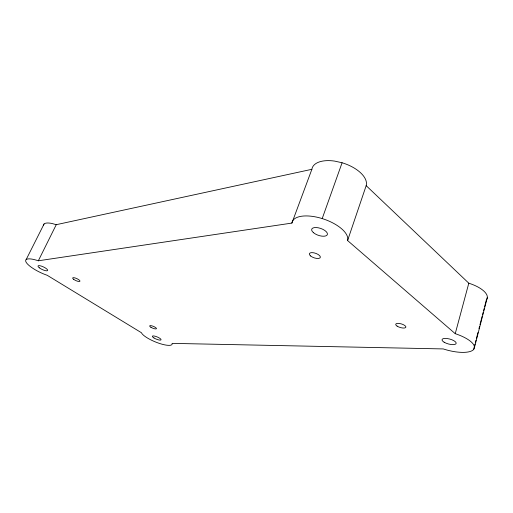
<?xml version="1.0" encoding="UTF-8"?>
<svg xmlns="http://www.w3.org/2000/svg" width="513" height="513" viewBox="0 0 513 513"><rect width="100%" height="100%" fill="white"/><g stroke="black" fill="none" stroke-linecap="round" stroke-linejoin="round"><path stroke-width="0.77" d="M473.582 349.552L474.98 344.12M475.378 342.569L475.981 340.241M476.378 338.689L477.975 332.482M478.975 328.602L479.578 326.274M479.976 324.723L482.175 316.188M482.573 314.636L483.169 312.308M483.573 310.756L484.169 308.428M484.573 306.877L486.369 299.893M474.493 347.339L487.35 297.367M455.236 333.681L347.583 240.539A29.235 12.902 18.9 0 0 322.369 218.634A29.235 12.902 18.9 0 0 291.897 223.084L38.328 260.79A18.827 5.066 25.1 0 0 26.234 262.412A18.827 5.066 25.1 0 0 47.222 275.301L141.428 332.719A16.615 4.207 22.4 0 0 158.498 343.107A16.615 4.207 22.4 0 0 172.111 343.37L443.27 348.93A25.913 9.022 15.2 0 0 473.768 349.327A25.913 9.022 15.2 0 0 455.236 333.681L468.805 283.202L366.173 185.661A28.395 14.479 18.3 0 0 342.088 162.762L334.72 161.114A28.395 14.479 18.3 0 0 311.878 169.309L56.25 224.688L52.095 223.514A18.474 5.81 25.7 0 0 45.772 223.181A18.468 5.938 27.4 0 0 43.458 225.451M347.583 240.539L366.173 185.661M322.202 218.583L342.088 162.768M291.897 223.084L311.878 169.309M38.328 260.79L56.25 224.688M26.144 259.616L44.06 224.008M468.805 283.202A25.278 10.215 14 0 1 486.773 299.31M397.1 326.121A5.303 1.892 16.5 0 0 405.712 327.518A5.303 1.892 16.5 0 0 399.595 323.498A5.303 1.892 16.5 0 0 397.1 326.121M310.589 255.961A5.803 2.392 19 0 0 320.048 257.879A5.803 2.392 19 0 0 313.911 252.826A5.803 2.392 19 0 0 310.589 255.961M73.609 279.277A3.989 1.097 24.4 0 0 79.804 281.393A3.989 1.097 24.4 0 0 75.539 278.097A3.989 1.097 24.4 0 0 73.609 279.277M150.925 327.275A3.668 0.968 22.5 0 0 156.42 328.711A3.668 0.968 22.5 0 0 151.79 325.826A3.668 0.968 22.5 0 0 150.925 327.275M153.983 337.977A4.7 1.186 22.4 0 0 161.037 339.856A4.7 1.186 22.4 0 0 155.138 336.227A4.7 1.186 22.4 0 0 153.983 337.977M444.149 342.229A7.323 2.552 15.2 0 0 455.986 343.793A7.323 2.552 15.2 0 0 447.176 338.529A7.323 2.552 15.2 0 0 444.149 342.229M39.392 267.857A5.322 1.43 25.1 0 0 47.542 270.646A5.322 1.43 25.1 0 0 41.624 266.189A5.322 1.43 25.1 0 0 39.392 267.857M313.417 232.645A8.266 3.642 18.9 0 0 326.935 235.23A8.266 3.642 18.9 0 0 318.272 227.785A8.266 3.642 18.9 0 0 313.417 232.645"/></g></svg>
